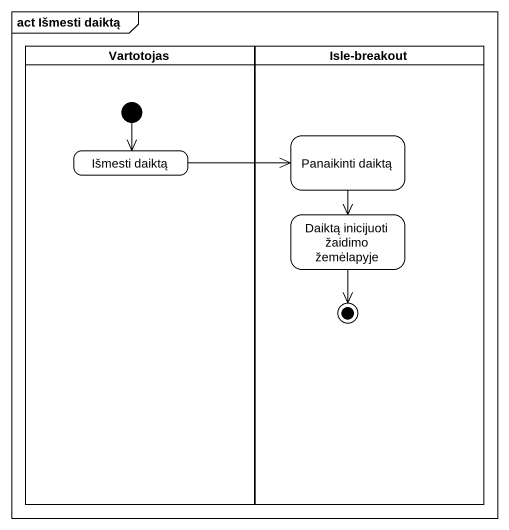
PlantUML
@startuml
mainframe act Išmesti daiktą
hide empty description
state Vartotojas <<partition>> {
  state "Išmesti daiktą" as Išmesti_daiktą
  [*] --> Išmesti_daiktą
}
state "Isle-breakout" as Isle_breakout <<partition>> {
  state "Panaikinti daiktą" as Panaikinti_daiktą
  state "Daiktą inicijuoti žaidimo žemėlapyje" as Daiktą_inicijuoti_žaidimo
  Daiktą_inicijuoti_žaidimo --> [*]
}
Išmesti_daiktą -right-> Panaikinti_daiktą
Panaikinti_daiktą --> Daiktą_inicijuoti_žaidimo
@enduml
